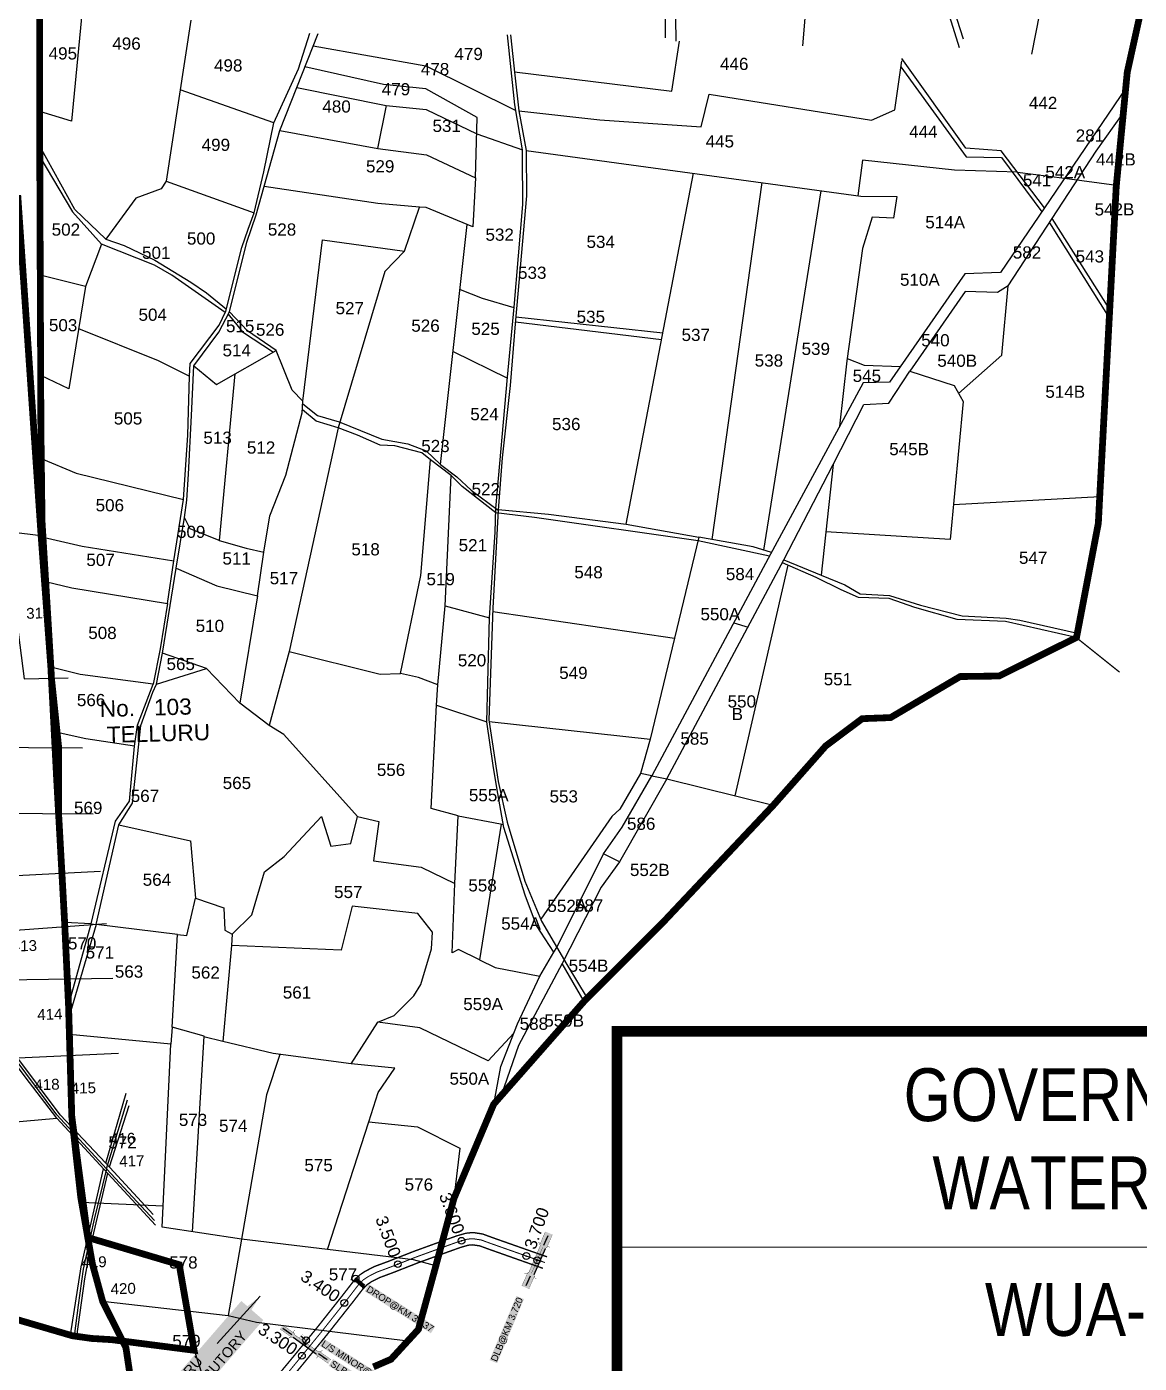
# Model space of a CAD drawing. Header units: inches. Extents: x 192867 to 224088, y 1602358 to 1617481.
# Drawn here: x 201717 to 203360, y 1604544 to 1606517 of the extents above; entities that cross this region are included whole.
import ezdxf
from ezdxf.enums import TextEntityAlignment as Align

# ---------------------------------------------------------------- set-up
doc = ezdxf.new("R2010")
doc.units = ezdxf.units.IN
doc.header["$LTSCALE"] = 15
doc.header["$MEASUREMENT"] = 0
doc.header["$PDMODE"] = 32
doc.header["$PDSIZE"] = 10
for name, pattern in [('ACAD_ISO02W100', [15, 12, -3]), ('ACAD_ISO03W100', [30, 12, -18]), ('HIDDEN2', [0.1875, 0.125, -0.0625])]:
    doc.linetypes.add(name, pattern=pattern)
for name, color, linetype in [('CANAL1', 7, 'Continuous'), ('CSMark', 72, 'Continuous'), ('FRAME 025', 7, 'Continuous'), ('PAPER SIZE', 5, 'Continuous'), ('PLOTS', 7, 'Continuous'), ('PLOTS NO', 7, 'Continuous'), ('RE REMARKS', 7, 'Continuous'), ('ROADS', 1, 'Continuous'), ('STRUCTURE', 5, 'Continuous'), ('text2', 7, 'Continuous'), ('TITLEBLOCK', 7, 'Continuous'), ('VILLAGE BOUNDRY', 5, 'Continuous')]:
    doc.layers.add(name, color=color, linetype=linetype)
doc.styles.add('ARIALN', font='ARIALN.TTF')
doc.styles.get("Standard").update_dxf_attribs({"font": 'arial.ttf'})
doc.dimstyles.get("Standard").update_dxf_attribs({"dimtxt": 0.18, "dimasz": 0.18, "dimexe": 0.18, "dimexo": 0.0625, "dimgap": 0.09, "dimtad": 0, "dimtih": 1, "dimtoh": 1, "dimdec": 4, "dimzin": 0, "dimdsep": 46, "dimtxsty": 'Standard', "dimcen": 0.09, "dimadec": 0, "dimazin": 0, "dimtfac": 1, "dimtdec": 4, "dimtofl": 0, "dimtmove": 0, "dimatfit": 3, "dimfxl": 1, "dimtolj": 1, "dimtzin": 0, "dimarcsym": 0})

# ---------------------------------------------------------------- blocks, each defined once
blk = doc.blocks.new('DROP')
h = blk.add_hatch()
h.set_pattern_fill('ANSI31', color=1, scale=10, angle=45)
h.set_pattern_definition([(90, (-324.4107, -25.7687), (-1.25, 0), [])])
h.paths.add_polyline_path([(-9.9, -4.3), (-13.8, 4.1), (13.8, 4.1), (10.2, -4.3)])
at = {"layer": 'STRUCTURE', "color": 5, "const_width": 0.49}
blk.add_lwpolyline([(-9.9, -4.3), (-13.8, 4.1), (13.8, 4.1), (10.2, -4.3), (-9.9, -4.3)], dxfattribs=at)
at = {"layer": 'STRUCTURE', "color": 5}
blk.add_circle((0, 0), 1.33, dxfattribs=at)
blk = doc.blocks.new('OT')
at = {"layer": 'STRUCTURE', "color": 190}
for points, const_width in [([(769751.4, 1706595.8), (769729.4, 1706595.8)], 0.5), ([(769751.4, 1706579), (769729.4, 1706579)], 0.5), ([(769775.2, 1706601.8), (769775.2, 1706597.8), (769769.2, 1706593.8), (769761.8, 1706593.8), (769754.4, 1706593.8), (769748.4, 1706597.8), (769748.4, 1706601.8)], 0.5), ([(769748.4, 1706573), (769748.4, 1706577), (769754.4, 1706581), (769761.8, 1706581), (769761.8, 1706581), (769761.8, 1706581), (769769.2, 1706581), (769775.2, 1706577), (769775.2, 1706573)], 0.5), ([(769761.8, 1706593.8), (769761.8, 1706581)], 2.5)]:
    blk.add_lwpolyline(points, dxfattribs=dict(at, const_width=const_width))
at = {"layer": 'STRUCTURE', "color": 0}
blk.add_circle((769761.8, 1706587.4), 1.87, dxfattribs=at)
blk.add_leader([(769732.6, 1706587.4), (769753.8, 1706587.4)], dimstyle='Standard', override={"dimasz": 10, "dimgap": 0.09, "dimtad": 0}, dxfattribs=at)
blk = doc.blocks.new('DLB')
at = {"layer": 'STRUCTURE'}
h = blk.add_hatch(dxfattribs=at)
h.set_pattern_fill('DOTS', color=6, scale=20, angle=320.37224793, style=0)
h.paths.add_polyline_path([(769699.5, 1706950), (769699.5, 1706934), (769729.1, 1706934), (769732.1, 1706936), (769792.1, 1706936), (769795.1, 1706934), (769824.7, 1706934), (769824.7, 1706950), (769795.1, 1706950), (769792.1, 1706948), (769732.1, 1706948), (769729.1, 1706950)])
at = {"layer": 'STRUCTURE', "color": 6, "linetype": 'ACAD_ISO02W100', "ltscale": 0.5, "const_width": 0.5}
for points in [[(769699.5, 1706950), (769729.1, 1706950)], [(769699.5, 1706934), (769729.1, 1706934)], [(769795.1, 1706950), (769824.7, 1706950)], [(769795.1, 1706934), (769824.7, 1706934)]]:
    blk.add_lwpolyline(points, dxfattribs=at)
at = {"layer": 'STRUCTURE', "color": 6, "const_width": 0.628}
for points in [[(769726.1, 1706956), (769726.1, 1706952), (769732.1, 1706948), (769792.1, 1706948), (769798.1, 1706952), (769798.1, 1706956)], [(769726.1, 1706928), (769726.1, 1706932), (769732.1, 1706936), (769792.1, 1706936), (769798.1, 1706932), (769798.1, 1706928)], [(769732.1, 1706942), (769792.1, 1706942)]]:
    blk.add_lwpolyline(points, dxfattribs=at)
at = {"layer": 'STRUCTURE', "color": 6}
blk.add_lwpolyline([(769732.1, 1706936), (769792.1, 1706936)], dxfattribs=at)
blk.add_lwpolyline([(769732.1, 1706936), (769792.1, 1706936)], dxfattribs=at)
at = {"layer": 'STRUCTURE', "color": 0}
blk.add_circle((769762.1, 1706942), 1.8, dxfattribs=at)
for points in [[(769703.8, 1706942), (769726.7, 1706942)], [(769818.6, 1706942), (769795.7, 1706942)]]:
    blk.add_leader(points, dimstyle='Standard', override={"dimasz": 10, "dimgap": 0.09, "dimtad": 0}, dxfattribs=at)
blk = doc.blocks.new('SLB')
at = {"layer": 'STRUCTURE'}
h = blk.add_hatch(dxfattribs=at)
h.set_pattern_fill('DOTS', color=6, scale=20, angle=320.3722, style=0)
h.set_pattern_definition([(320.372247934, (-159.4327, -72.9564), (1.2786241598, 0.5641323054), [0, -1.25])])
h.paths.add_polyline_path([(769699.5, 1706871.1), (769699.5, 1706861.1), (769729.1, 1706861.1), (769732.1, 1706863.1), (769792.1, 1706863.1), (769795.1, 1706861.1), (769824.7, 1706861.1), (769824.7, 1706871.1), (769795.1, 1706871.1), (769792.1, 1706869.1), (769732.1, 1706869.1), (769729.1, 1706871.1)])
at = {"layer": 'STRUCTURE', "color": 6, "const_width": 0.628}
for points in [[(769726.1, 1706877.1), (769726.1, 1706873.1), (769732.1, 1706869.1), (769792.1, 1706869.1), (769798.1, 1706873.1), (769798.1, 1706877.1)], [(769726.1, 1706855.1), (769726.1, 1706859.1), (769732.1, 1706863.1), (769792.1, 1706863.1), (769798.1, 1706859.1), (769798.1, 1706855.1)]]:
    blk.add_lwpolyline(points, dxfattribs=at)
at = {"layer": 'STRUCTURE', "color": 6, "linetype": 'ACAD_ISO02W100', "ltscale": 0.5, "const_width": 0.5}
for points in [[(769699.5, 1706871.1), (769729.1, 1706871.1)], [(769699.5, 1706861.1), (769729.1, 1706861.1)], [(769795.1, 1706871.1), (769824.7, 1706871.1)], [(769795.1, 1706861.1), (769824.7, 1706861.1)]]:
    blk.add_lwpolyline(points, dxfattribs=at)
at = {"layer": 'STRUCTURE', "color": 6}
blk.add_lwpolyline([(769732.1, 1706863.1), (769792.1, 1706863.1)], dxfattribs=at)
blk.add_lwpolyline([(769732.1, 1706863.1), (769792.1, 1706863.1)], dxfattribs=at)
at = {"layer": 'STRUCTURE', "color": 0}
blk.add_circle((769762.1, 1706866.1), 1.24, dxfattribs=at)
for points in [[(769703.8, 1706866), (769726.7, 1706866)], [(769818.6, 1706865.8), (769795.7, 1706865.8)]]:
    blk.add_leader(points, dimstyle='Standard', override={"dimasz": 10, "dimgap": 0.09, "dimtad": 0}, dxfattribs=at)

msp = doc.modelspace()

# ---------------------------------------------------------------- linework, layer by layer
at = {"layer": 'CANAL1', "color": 200, "const_width": 2}
for points in [[(201968.4, 1604368.7), (201989.7, 1604397.7), (202014.8, 1604431.7), (202049.9, 1604478), (202078.9, 1604514.8), (202113.3, 1604556.4), (202146.2, 1604596.7), (202186, 1604647.1), (202201, 1604666.5), (202208.9, 1604674.2), (202216.7, 1604679.5), (202230.8, 1604686.8), (202250.6, 1604694.1), (202289.1, 1604709.2), (202332.9, 1604725.1), (202352.5, 1604732.1), (202365.8, 1604735.9), (202376.2, 1604737), (202390.5, 1604734.8), (202405.8, 1604729.2), (202485.6, 1604701.1)], [(201990.7, 1604368.7), (202004.2, 1604387), (202029.2, 1604420.9), (202064.1, 1604467), (202092.9, 1604503.5), (202127.2, 1604545), (202160.2, 1604585.4), (202200.2, 1604636), (202214.4, 1604654.5), (202220.3, 1604660.2), (202226, 1604664.1), (202238.1, 1604670.3), (202257, 1604677.3), (202295.5, 1604692.4), (202339, 1604708.2), (202358, 1604715), (202369.1, 1604718.2), (202375.7, 1604718.8), (202386.1, 1604717.3), (202399.8, 1604712.3), (202479.6, 1604684.1)]]:
    msp.add_lwpolyline(points, dxfattribs=at)
at = {"layer": 'CANAL1', "color": 1, "linetype": 'HIDDEN2', "ltscale": 4, "const_width": 1.5}
msp.add_lwpolyline([(201979.6, 1604368.7), (201997, 1604392.4), (202022, 1604426.3), (202057, 1604472.5), (202085.9, 1604509.1), (202120.2, 1604550.7), (202153.2, 1604591.1), (202193.1, 1604641.5), (202207.7, 1604660.5), (202214.6, 1604667.2), (202221.3, 1604671.8), (202234.4, 1604678.5), (202253.8, 1604685.7), (202292.3, 1604700.8), (202336, 1604716.7), (202355.2, 1604723.6), (202367.5, 1604727.1), (202375.9, 1604727.9), (202388.3, 1604726), (202402.8, 1604720.7), (202482.6, 1604692.6)], dxfattribs=at)
at = {"layer": 'FRAME 025', "lineweight": -3, "elevation": 18.4}
msp.add_lwpolyline([(202587.6, 1604715.9), (204928.3, 1604714.7)], dxfattribs=at)
at = {"layer": 'PAPER SIZE', "color": 5, "const_width": 15.7, "elevation": 7.8}
msp.add_lwpolyline([(202588.7, 1605033.9), (204928.3, 1605033.9), (204928.3, 1604084.5), (202588.7, 1604084.5)], close=True, dxfattribs=at)
at = {"layer": 'PLOTS'}
for points in [[(203100.4, 1606498.8), (203049.8, 1606657), (203036.8, 1606709.4), (203033.6, 1606754), (203028.3, 1606829.1), (203008.6, 1606929.4), (203000.7, 1606997.8), (202968.5, 1607076.7), (202909.8, 1607180.3), (202809.5, 1607364.6)], [(202802.9, 1607172.9), (202788.4, 1606978.4), (202687.2, 1606983.7), (202679.3, 1606912.1), (202675.9, 1606797.8), (202672.2, 1606731.4), (202675.8, 1606496)], [(201723.7, 1606911.5), (201818.2, 1606940.1), (201920.3, 1606982.1), (201995, 1607008.8), (202053.8, 1607035.7), (202077.6, 1607036.8), (202141.7, 1607058.2), (202204.9, 1607087.9), (202267.8, 1607106.2), (202390.7, 1607141.4), (202509.8, 1607134.3), (202611.2, 1607115.4), (202637.6, 1607035.8), (202670.2, 1606907.2), (202663, 1606796.5), (202666.8, 1606742.7), (202660.7, 1606743), (202660, 1606501)], [(202863.4, 1606489), (202877.6, 1606659.1), (202876.3, 1606671.4), (202884.3, 1606735.6), (202897.9, 1606855.2), (202906.4, 1606970.4), (202788.4, 1606978.4)], [(203033.9, 1606750.4), (203248.4, 1606719.8), (203200.6, 1606476.5)], [(201734.8, 1606595.3), (201803.3, 1606582.7), (201783.5, 1606377.9), (201736.7, 1606391.9)], [(203072.4, 1606556.1), (203093.9, 1606486.7)], [(201959.6, 1606526.7), (201923.1, 1606289), (201915.9, 1606278), (201878.4, 1606264), (201834.1, 1606203.6), (201788.6, 1606247.2), (201736.7, 1606340.7)], [(201820.1, 1605191.6), (201853.6, 1605339.1), (201873.5, 1605370.7), (201886, 1605485.4), (201903.6, 1605534.8), (201909.2, 1605546.6), (201917.7, 1605592.2), (201938.2, 1605718), (201950.2, 1605792.4), (201953.6, 1605818.3), (201956.3, 1605856.8), (201960.5, 1605943.1), (201964, 1606016.6), (202000.9, 1606066.4), (202016.8, 1606096.2), (202042.6, 1606198.9), (202056.4, 1606239.6), (202091.2, 1606363.9), (202116.2, 1606427.4), (202147.6, 1606507.3)], [(201925.5, 1605665.5), (201934.8, 1605728.5), (201948.9, 1605819.1), (201955.5, 1605914.2), (201957.9, 1606001.3), (201958.9, 1606020), (202001.7, 1606076.8), (202011.4, 1606097), (202035.2, 1606191), (202044.6, 1606218.1), (202053.1, 1606242.3), (202067.7, 1606302.8), (202082.2, 1606375.3), (202118.8, 1606455), (202135.6, 1606507.8)], [(202495.4, 1605151.1), (202470, 1605190.5), (202453.5, 1605235.2), (202422, 1605334.7), (202411.3, 1605393.5), (202406.3, 1605426.3), (202396.6, 1605490.9), (202398, 1605548.8), (202400.9, 1605644.3), (202408.8, 1605771.2), (202410.1, 1605805.9), (202427.4, 1606000), (202436.9, 1606103), (202450.1, 1606254.7), (202449.4, 1606324.9), (202449.3, 1606335.5), (202438.3, 1606401.9), (202427.1, 1606505.3)], [(202431.6, 1606505.1), (202438.2, 1606445.5), (202444.1, 1606393), (202454.9, 1606334.6), (202455.3, 1606267.6), (202444.6, 1606144.9), (202438.7, 1606078.3), (202431.3, 1605987.4), (202419.6, 1605880.6), (202413.3, 1605803.5)], [(202140.5, 1606489.2), (202306.6, 1606459.4), (202439.7, 1606393.5)], [(202437.7, 1606450.5), (202670, 1606421.9), (202681.1, 1606495.8)], [(202444.1, 1606393), (202563.4, 1606379.9), (202713.3, 1606369.2), (202725.1, 1606417.6), (202964.4, 1606379), (202998.9, 1606394.7), (203009.3, 1606466.8)], [(203219.9, 1606249.8), (203156.2, 1606334.1), (203103.8, 1606338.1), (203009.2, 1606470.2)], [(202379.8, 1606294.3), (202382.5, 1606383.1), (202306.9, 1606425.4), (202244.3, 1606431.8), (202128.2, 1606457.9)], [(203008.1, 1606458.2), (203104.6, 1606325.2), (203156.5, 1606324), (203216, 1606244)], [(202116.2, 1606427.4), (202248.2, 1606400.8), (202235.4, 1606337.4)], [(203339.9, 1606426.3), (203219.9, 1606249.8), (203155, 1606154.3), (203102.3, 1606152.6), (202991.2, 1605992.3), (202952.1, 1605991.6), (202812.3, 1605732.1), (202640.2, 1605411.3)], [(202082.2, 1606375.3), (201943.9, 1606424.1)], [(202248.2, 1606400.8), (202307.4, 1606394.8), (202381.8, 1606359.2)], [(203166.5, 1606134.5), (203296.2, 1606333.5), (203336.3, 1606389.5)], [(202091.2, 1606363.9), (202235.7, 1606337.4), (202307.6, 1606328), (202379.8, 1606294.3), (202375.9, 1606221.6), (202367.9, 1606225.1), (202307.4, 1606250.3), (202297.3, 1606250.8)], [(202381.8, 1606359.2), (202449.3, 1606335.5)], [(202454.9, 1606334.6), (202948.9, 1606267), (203001.8, 1606266.6), (202997.1, 1606234.5), (202965.4, 1606236.2), (202951.3, 1606189.7), (202928.2, 1606023.8), (202917.5, 1605927.3)], [(201736.8, 1606325), (201785.1, 1606243.7), (201827.9, 1606196.3), (201804.1, 1606133.6), (201737.5, 1606150.2)], [(203180.1, 1606302.4), (203087.2, 1606305.5), (202951.4, 1606320.4), (202944.2, 1606267.6)], [(201923.1, 1606289), (202053.1, 1606242.3)], [(202602.5, 1605782.8), (202701.9, 1606300.8)], [(203180.1, 1606302.4), (203249.5, 1606293.4), (203326.2, 1606283.4)], [(202125.1, 1605964.6), (202154, 1606202.8), (202275.1, 1606185.7), (202297.3, 1606250.7), (202235.6, 1606256.3), (202068.1, 1606281.4)], [(202802.9, 1606287), (202729.1, 1605760.1)], [(202805.8, 1605744.3), (202890.4, 1606275)], [(203316.3, 1606099.8), (203231.4, 1606234)], [(202328.5, 1605870.9), (202367.9, 1606225.1)], [(203227.2, 1606227.6), (203315.6, 1606087.4)], [(202010.6, 1606095.4), (201931.6, 1606150.6), (201906.1, 1606165.1), (201827.9, 1606196.3)], [(201834.1, 1606203.6), (201861.3, 1606194.4), (201906.6, 1606172.7), (201959.7, 1606140.2), (201982.9, 1606124.1), (202012.2, 1606100.2)], [(202275.1, 1606185.7), (202246, 1606155.6), (202177.3, 1605924.9), (202144.8, 1605934.6), (202124.5, 1605951.7)], [(201804.1, 1606133.6), (201779.5, 1605982.6), (201738.1, 1606002.2)], [(203093.3, 1605975.5), (203156.9, 1606032.2), (203166.5, 1606134.5), (203150.5, 1606125), (203102.9, 1606126.2), (203021.2, 1606008.5)], [(202357.2, 1606129.4), (202389.8, 1606116.6), (202436.8, 1606102.6)], [(201964, 1606016.6), (201997.5, 1605988.8), (202085.8, 1606039.2), (202043.4, 1606068.4), (202016.8, 1606096.2)], [(202015, 1606092.8), (202036.2, 1606066.7), (202081.6, 1606036.8)], [(201794.1, 1606071.8), (201911.5, 1606024.6), (201957.9, 1606001.3)], [(202654.7, 1606055), (202438.9, 1606080.8)], [(202439.7, 1606089), (202656.7, 1606065.1)], [(202001.7, 1605758.6), (202041.2, 1605747.1), (202067.4, 1605741.6), (202076.4, 1605795.3), (202100.1, 1605855.1), (202124.2, 1605946.9), (202125.1, 1605964.6), (202109.5, 1605980.6), (202085.8, 1606039.2)], [(202347, 1606037.5), (202427.2, 1605998.1)], [(202928.7, 1606027.2), (202953.6, 1606017.6), (203007.3, 1606015.7)], [(202024.9, 1606004.5), (202001.7, 1605758.6), (201958.8, 1605775.9), (201950.2, 1605792.4)], [(202908.1, 1605870.7), (202953.4, 1605959.3), (202990.3, 1605961.4), (203021.2, 1606008.5), (203086.6, 1605987.4), (203100, 1605963.7), (203080.8, 1605760.1), (202897.2, 1605771.4)], [(202124.9, 1605960.3), (202146.6, 1605943.1), (202178.8, 1605933.8), (202241.7, 1605908.3), (202280.3, 1605901.6), (202307, 1605890.8), (202328.5, 1605870.9), (202352.2, 1605852.6), (202373.6, 1605833.1), (202413.3, 1605803.5), (202405.7, 1605658.6), (202399.9, 1605494.1), (202413.6, 1605402.9), (202426.5, 1605342.7), (202452.6, 1605255.5), (202477.5, 1605196.8), (202514.9, 1605132.7), (202544.9, 1605083)], [(202177.3, 1605924.9), (202105, 1605595), (202075.2, 1605485.5), (202032, 1605518.4), (201983, 1605569.8), (201917.7, 1605592.2)], [(202105, 1605595), (202239.4, 1605561.2), (202269.2, 1605562.2), (202299.5, 1605706.9), (202313.5, 1605877.8), (202300.8, 1605888), (202261, 1605898.4), (202239.2, 1605899.6), (202205.8, 1605914.2), (202177.3, 1605924.9)], [(201738.9, 1605879.9), (201790.6, 1605858.1), (201948.9, 1605819.1)], [(202409.9, 1605799.6), (202360.2, 1605838.6), (202343.9, 1605854.5), (202313.5, 1605877.8)], [(202324.2, 1605545.4), (202335.3, 1605662.4), (202343.9, 1605854.5)], [(202835.4, 1605729.9), (202908.1, 1605870.7), (202890.1, 1605707.6)], [(203085.7, 1605812), (203301.6, 1605823.5)], [(202814.1, 1605735.5), (202708.6, 1605758.3), (202467.2, 1605792.8), (202409.9, 1605799.6)], [(202413.4, 1605804.3), (202488, 1605797.5), (202602.5, 1605782.8), (202709.9, 1605763.5)], [(201741.5, 1605763.6), (201799.5, 1605750.5), (201934.8, 1605728.5)], [(202816.9, 1605740.8), (202789.9, 1605749.3), (202709.9, 1605763.5), (202638, 1605465.5)], [(202058.1, 1605676.9), (202067.4, 1605741.6)], [(201938.2, 1605718), (201997.9, 1605691.8), (202058.1, 1605676.9), (202032, 1605518.4)], [(202662.4, 1605406.9), (202835.4, 1605729.9), (202890.1, 1605707.6), (202925.4, 1605693.2), (202948.1, 1605679.7), (202991.3, 1605677.4), (203037.1, 1605663), (203098.7, 1605647.6), (203163.4, 1605644.1), (203183.4, 1605641), (203268.5, 1605622)], [(202763.4, 1605381.7), (202841.8, 1605722)], [(203266.9, 1605615.4), (203162.4, 1605638.9), (203090.9, 1605642.2), (203028.6, 1605659.8), (202990.8, 1605672.8), (202945.4, 1605674.4), (202920, 1605685.6), (202883.1, 1605704), (202833.2, 1605725.7)], [(201745.4, 1605698), (201783.9, 1605688.9), (201925.5, 1605665.5), (201914.3, 1605598.5), (201904.2, 1605546.5)], [(202335.3, 1605662.4), (202400.9, 1605644.3)], [(202405.5, 1605653.8), (202673.9, 1605614.5)], [(202761.3, 1605637.1), (202782.4, 1605630.9)], [(201876.8, 1605455), (201881, 1605486.1), (201904.2, 1605546.5), (201796.4, 1605560.9), (201753.1, 1605571.8)], [(201909.2, 1605546.6), (201983, 1605569.8)], [(202354.6, 1605352.4), (202314.3, 1605362.8), (202322.6, 1605515.4), (202324.2, 1605545.4), (202295.7, 1605556.6), (202269.2, 1605562.2)], [(202322.6, 1605515.4), (202396.6, 1605490.9)], [(202020.8, 1605177.6), (202049.9, 1605206.2), (202068.6, 1605269.6), (202097.5, 1605292.1), (202152.8, 1605351.2), (202166.4, 1605307.2), (202195.8, 1605311.2), (202205.6, 1605351.3), (202097.1, 1605472), (202075.2, 1605485.5)], [(202400.3, 1605491.4), (202638, 1605465.5), (202623.5, 1605414.6), (202592.9, 1605361.8), (202581.2, 1605351.4), (202476.3, 1605199.7)], [(201812.8, 1605192.6), (201848.6, 1605344.1), (201869.2, 1605374), (201876.8, 1605455), (201804.9, 1605465.6), (201758.1, 1605476.3)], [(202500.3, 1605157.7), (202569.2, 1605295.9), (202596.5, 1605335.5), (202640.2, 1605411.3), (202623.5, 1605414.6)], [(202640.2, 1605411.3), (202662.4, 1605406.9), (202592.8, 1605284.3), (202569.2, 1605295.9)], [(202662.4, 1605406.9), (202819.6, 1605367.7)], [(202205.6, 1605351.3), (202237.1, 1605343.6), (202229.2, 1605285.8), (202299.9, 1605276.2), (202349.3, 1605252.4), (202354.6, 1605352.4), (202416.7, 1605340.2), (202421.1, 1605339.3)], [(201853.6, 1605339.1), (201959.4, 1605315.1), (201966.6, 1605230.5)], [(202417.8, 1605340), (202386.1, 1605139.5), (202355.1, 1605154.6), (202345.4, 1605150), (202349.3, 1605252.4)], [(202592.8, 1605284.3), (202565.3, 1605246.7), (202507.9, 1605134)], [(201940.3, 1605177.1), (201953.7, 1605175.5), (201966.6, 1605230.5), (202008.3, 1605216.2), (202009.8, 1605183.4), (202020.8, 1605177.6), (202019.9, 1605160.6)], [(202196.5, 1604986), (202236, 1605047.4), (202259.7, 1605057.5), (202289.1, 1605086.3), (202299.1, 1605103), (202315, 1605155.8), (202316.4, 1605180.5), (202294.9, 1605208.2), (202197.7, 1605218.8), (202181.7, 1605153.8), (202019.9, 1605160.6), (202006.8, 1605019.1)], [(201779.2, 1605072.3), (201812.8, 1605192.6), (201773.5, 1605194.7)], [(201932.1, 1605040.3), (201940.3, 1605177.1), (201820.1, 1605191.6), (201779.7, 1605054.2)], [(201812.8, 1605192.6), (201820.1, 1605191.6)], [(202386.1, 1605139.5), (202409.2, 1605128.1), (202474.9, 1605115.5), (202495.4, 1605151.1), (202500.3, 1605157.7)], [(202507.9, 1605134), (202443.5, 1605013), (202417.9, 1604939.1)], [(202540.2, 1605078.1), (202507.9, 1605134)], [(202406.9, 1604926.5), (202417.3, 1604982), (202442, 1605045.1), (202474.9, 1605115.5)], [(202436.6, 1605031.4), (202398.5, 1604990.3), (202297.8, 1605039.4), (202236, 1605047.4)], [(202034.7, 1604727), (201917.5, 1604745.1), (201930, 1605015.1), (201780.5, 1605029.4)], [(201962.4, 1604738.2), (201979.2, 1605026.9), (201932.1, 1605040.3), (201930, 1605015.1)], [(202161.5, 1604711.8), (202222.3, 1604900.6), (202236.1, 1604943.5), (202260.9, 1604979.6), (202196.5, 1604986), (202081.4, 1605001.2), (202006.8, 1605019.1), (201979.1, 1605025.7)], [(202091.1, 1604999.9), (202071.2, 1604940.2), (202034.7, 1604727)], [(202222.3, 1604900.6), (202294.6, 1604893.2), (202357.1, 1604861.7), (202348.2, 1604787.3)], [(201798.4, 1604781.9), (201919, 1604776.3)], [(202321.4, 1604687.6), (202288.3, 1604696.5), (202034.7, 1604727), (202014.8, 1604614.6)], [(201829.5, 1604635.5), (202014.8, 1604614.6), (202056.6, 1604604.7), (202280.3, 1604577.1)]]:
    msp.add_lwpolyline(points, dxfattribs=at)
at = {"layer": 'PLOTS', "color": 0}
for points in [[(201904, 1604763.7), (201834.1, 1604839.4), (201766.7, 1604910.9), (201702.8, 1604996.3), (201622.3, 1605109.3), (201558.5, 1605256.3), (201516.4, 1605354.6), (201480.4, 1605454.6), (201453.8, 1605497.6), (201374, 1605578.7), (201243.3, 1605849.2), (201174.3, 1605852.5)], [(201604.1, 1605782.4), (201738.7, 1605765.8)], [(201685.4, 1605772.4), (201713.6, 1605554.5), (201778.8, 1605556)], [(201761.7, 1604905.6), (201715, 1604966.8), (201617.4, 1605098.2), (201580.1, 1605181.7), (201550.8, 1605258.5), (201516.2, 1605336.4), (201473.4, 1605455.9), (201441.1, 1605499.6), (201364.4, 1605576), (201290.3, 1605735.2)], [(201480.4, 1605454.6), (201800, 1605452.4)], [(201515.6, 1605357), (201815.5, 1605355.3)], [(201826.2, 1605269.8), (201558.5, 1605256.3)], [(201593.5, 1605175.7), (201835.4, 1605193.2)], [(201622.3, 1605109.3), (201844.7, 1605112.4)], [(201853.1, 1605001.2), (201704.4, 1604994.2)], [(201834.1, 1604839.4), (201864.4, 1604942.8)], [(201868, 1604924.2), (201839.3, 1604833.7)], [(201573.5, 1604889), (201761.7, 1604905.6), (201907.7, 1604747.9)], [(201782.2, 1604585.3), (201797.7, 1604686.4), (201830.8, 1604830.9)], [(201836.6, 1604824.7), (201812, 1604719.9), (201802.8, 1604668.6), (201791.1, 1604583.7)]]:
    msp.add_lwpolyline(points, dxfattribs=at)
at = {"layer": 'ROADS', "linetype": 'ACAD_ISO03W100'}
for points in [[(201906.1, 1604754.5), (201835.1, 1604831.1), (201761.8, 1604910.9), (201685.9, 1605012.6), (201619, 1605105.4), (201567.9, 1605223.6), (201543.8, 1605283.9), (201519.7, 1605338.1), (201477.4, 1605453.7), (201448.3, 1605498.5), (201367.8, 1605578.3), (201292.5, 1605738.8), (201237.4, 1605849.5), (201189.6, 1605964.2), (201166.5, 1606006.2), (201126, 1606082.4), (201062.7, 1606163.4), (200991.4, 1606247.4), (200940.7, 1606312.8), (200891.4, 1606385.2), (200876.3, 1606409.2), (200871.6, 1606421.6)], [(201835.1, 1604831.1), (201866.4, 1604932.7)], [(201835.1, 1604831.1), (201817.2, 1604756.9), (201801, 1604682.7), (201793.5, 1604629.6), (201787.3, 1604584.2)]]:
    msp.add_lwpolyline(points, dxfattribs=at)
at = {"layer": 'text2', "color": 2, "linetype": 'Continuous'}
for p in [(202359.4, 1604724.8), (202265.4, 1604690.2), (202455, 1604702.3), (202186.4, 1604633.1), (202123.7, 1604555)]:
    msp.add_point(p, dxfattribs=at)
at = {"layer": 'text2', "color": 3}
for p in [(202471, 1604696, 139), (202203, 1604669, 138), (202130, 1604578, 137)]:
    msp.add_point(p, dxfattribs=at)
at = {"layer": 'VILLAGE BOUNDRY', "color": 5, "linetype": 'HIDDEN2', "ltscale": 14, "const_width": 10}
for points in [[(203375.4, 1606599.8), (203342.2, 1606450.1), (203325.9, 1606280.9), (203316.8, 1606109.2), (203301.9, 1605830), (203299.5, 1605784.1), (203267.3, 1605615.5), (203153.1, 1605558.6), (203095.5, 1605557.8), (202992.8, 1605497.2), (202950.9, 1605495.6), (202897, 1605455.3), (202819.6, 1605367.7), (202660.4, 1605198.7), (202542.1, 1605080.3), (202406.9, 1604926.5), (202348.2, 1604787.3), (202320.4, 1604683.9), (202295.7, 1604593.9), (202255.2, 1604549.8), (202229.2, 1604538.6)], [(201886.1, 1604419.2), (201863.9, 1604567.1), (201829.5, 1604635.5), (201814.3, 1604691.2), (201797.2, 1604789.1), (201784, 1604908.1), (201779.2, 1605072.3), (201773.4, 1605195.1), (201761.5, 1605409.8), (201753.1, 1605571.8), (201740.1, 1605786.1), (201738.4, 1605923.5), (201737.4, 1606155), (201736.7, 1606340.7), (201736.7, 1606398.9), (201736.7, 1606540)]]:
    msp.add_lwpolyline(points, dxfattribs=at)
at = {"layer": 'VILLAGE BOUNDRY', "color": 5, "linetype": 'HIDDEN2', "ltscale": 14}
msp.add_lwpolyline([(201704.2, 1606268.5, 10, 10, 0), (201738.7, 1605765.8, 10, 10, 0), (201753.1, 1605571.8, 10, 10, 0), (201753.9, 1605556, 10, 10, 0), (201764.7, 1605452.4, 10, 10, 0), (201764.5, 1605355.6, 10, 10, 0), (201769.3, 1605269.8, 10, 10, 0), (201773.5, 1605193.2, 10, 10, 0), (201779.2, 1605072.3, 10, 10, 0), (201781.3, 1605001.2, 10, 10, 0), (201784, 1604908.1, 10, 10, 0), (201807.6, 1604729.6, 10, 10, 0), (201942.6, 1604689.5, 10, 10, 0), (201964.6, 1604563.1, 10, 10, 0), (201842.7, 1604578.8, 10, 10, 0), (201813.1, 1604580.6, 10, 10, 0), (201784.7, 1604584.6, 10, 10, 0), (201639.1, 1604627.2, 10, 10, 0)], format="xyseb", dxfattribs=at)
at = {"layer": 'VILLAGE BOUNDRY', "const_width": 1.93}
msp.add_lwpolyline([(203266.9, 1605615.4), (203330.9, 1605564.2)], dxfattribs=at)
at = {"layer": 'VILLAGE BOUNDRY'}
msp.add_lwpolyline([(201964.6, 1604563.1), (201988.5, 1604490.3)], dxfattribs=at)

# ---------------------------------------------------------------- block references
at = {"xscale": 0.7, "yscale": 0.7, "zscale": 0.7, "rotation": 139.2515969278245}
msp.add_blockref('DROP', (202209.5, 1604662.3), dxfattribs=at)
at = {"layer": 'STRUCTURE', "color": 0}
for name, p, xscale, yscale, zscale, rotation in [('DLB', (1085171.6, 635742.9, 139), 0.7, 0.7, 0.7, 66.60647161391772), ('SLB', (-931658.4, 946978.1), 0.7, 0.7, 0.7, 324.3880396596535), ('OT', (-388178.1, 1320156.4, 137), 0.35, 0.35, 0.35, 320.0035532902895)]:
    msp.add_blockref(name, p, dxfattribs=dict(at, xscale=xscale, yscale=yscale, zscale=zscale, rotation=rotation))

# ---------------------------------------------------------------- texts
at = {"layer": 'CSMark', "color": 1}
for s, rotation, p in [('3.600', 290.3209, (202334.3, 1604795)), ('3.700', 70.5843, (202459.8, 1604713.6)), ('3.500', 290.3209, (202240.3, 1604760.5)), ('3.400', 326.1011, (202125, 1604675.5)), ('3.300', 326.1011, (202062.3, 1604597.3))]:
    msp.add_text(s, height=18, rotation=rotation, dxfattribs=at).set_placement(p, align=Align.MIDDLE_LEFT)
at = {"layer": 'PLOTS NO'}
for s, p in [('495', (201749.8, 1606468.8)), ('496', (201843.8, 1606483.3)), ('479', (202348.9, 1606468)), ('498', (201994, 1606451.1)), ('446', (202741, 1606453.3)), ('478', (202299.3, 1606445.6)), ('479', (202241.6, 1606415.9)), ('480', (202153.9, 1606390.4)), ('442', (203197, 1606395.7)), ('531', (202316.5, 1606361.8)), ('444', (203020.2, 1606353.2)), ('499', (201975.7, 1606333.8)), ('445', (202719.7, 1606338.9)), ('281', (203266.1, 1606347.5)), ('442B', (203296.1, 1606312.3)), ('529', (202218.3, 1606302.1)), ('542A', (203221.3, 1606293.4)), ('541', (203188.1, 1606281.5)), ('542B', (203294, 1606238.5)), ('514A', (203044, 1606219.5)), ('502', (201754.3, 1606208.7)), ('500', (201954, 1606195.5)), ('528', (202073.4, 1606208.8)), ('532', (202394.7, 1606201.2)), ('501', (201887.7, 1606174.5)), ('534', (202543.9, 1606190.6)), ('582', (203173.2, 1606174.9)), ('543', (203266, 1606169.1)), ('533', (202442.8, 1606145)), ('510A', (203006.7, 1606134.7)), ('527', (202173.4, 1606092.7)), ('504', (201882.5, 1606083)), ('535', (202529.3, 1606079.9)), ('503', (201750.2, 1606067.5)), ('515', (202011.6, 1606066.2)), ('526', (202055.9, 1606060.9)), ('526', (202285.2, 1606066.9)), ('525', (202373.9, 1606062.2)), ('537', (202684.2, 1606053.2)), ('540', (203038, 1606045.3)), ('514', (202006.5, 1606030.5)), ('538', (202792.2, 1606015.4)), ('539', (202861.4, 1606032.6)), ('540B', (203061.8, 1606015.1)), ('545', (202936.8, 1605992.7)), ('514B', (203221.3, 1605969.3)), ('524', (202372.3, 1605936.2)), ('505', (201846.1, 1605929.9)), ('536', (202493, 1605921.6)), ('513', (201978.3, 1605901.4)), ('512', (202042.5, 1605886.9)), ('523', (202299.9, 1605889.2)), ('545B', (202990.8, 1605884.6)), ('522', (202374.2, 1605825.4)), ('506', (201819.2, 1605801.7)), ('509', (201939.3, 1605762.5)), ('521', (202355.1, 1605742.7)), ('507', (201805.5, 1605721)), ('511', (202006.4, 1605723.1)), ('518', (202196.8, 1605736.7)), ('547', (203182.3, 1605724.2)), ('548', (202525.9, 1605702.8)), ('584', (202749.6, 1605700.1)), ('517', (202076.2, 1605694)), ('519', (202307.6, 1605692.6)), ('550A', (202712.1, 1605640.8)), ('510', (201966.9, 1605623.6)), ('508', (201808.3, 1605613.2)), ('565', (201923.8, 1605567.4)), ('520', (202353.9, 1605572.8)), ('549', (202503.5, 1605554.2)), ('551', (202894.1, 1605544.9)), ('566', (201791.5, 1605514.1)), ('550', (202752.2, 1605512.1)), (' B', (202751.2, 1605493.5)), ('585', (202682.5, 1605457.2)), ('556', (202234.3, 1605411)), ('565', (202006.8, 1605391.7)), ('567', (201871, 1605372.6)), ('555A', (202370.2, 1605373.6)), ('553', (202489.3, 1605371.9)), ('569', (201787.2, 1605354.9)), ('586', (202603.6, 1605331.5)), ('564', (201888.7, 1605248.9)), ('552B', (202608, 1605263.3)), ('557', (202171.2, 1605230.8)), ('558', (202369.4, 1605240.6)), ('552A', (202486.1, 1605210.2)), ('587', (202526.7, 1605210.8)), ('554A', (202417.9, 1605184.1)), ('570', (201778.3, 1605154.9)), ('571', (201804.5, 1605141.5)), ('563', (201847.5, 1605113.2)), ('562', (201960.6, 1605111.8)), ('554B', (202517.5, 1605122)), ('561', (202095.5, 1605082.4)), ('559A', (202361.9, 1605065.3)), ('588', (202445.2, 1605036.3)), ('559B', (202481.6, 1605040.9)), ('550A', (202341.6, 1604955.2)), ('573', (201942, 1604894.3)), ('574', (202001.4, 1604885.6)), ('572', (201837.9, 1604861.1)), ('575', (202127.4, 1604827.3)), ('576', (202275.4, 1604798.9)), ('578', (201927.8, 1604683.8)), ('577', (202163.4, 1604666.3)), ('579', (201932.3, 1604567.8))]:
    msp.add_text(s, height=18, dxfattribs=at).set_placement(p)
for s, p in [('314', (201716.9, 1605643)), ('413', (201695.6, 1605151.8)), ('414', (201733.2, 1605050.7)), ('418', (201729, 1604947)), ('415', (201782.7, 1604941.8)), ('416', (201840.7, 1604867.3)), ('417', (201854.2, 1604834.1)), ('419', (201798.4, 1604685)), ('420', (201841.5, 1604645.7))]:
    msp.add_text(s, height=15.98, rotation=1.6121, dxfattribs=at).set_placement(p)
at = {"layer": 'ROADS', "linetype": 'ACAD_ISO03W100'}
for s, p in [('No.   103', (201825.6, 1605498)), (' TELLURU', (201826.7, 1605459.5))]:
    msp.add_text(s, height=23.97, rotation=1.6121, dxfattribs=at).set_placement(p)
at = {"layer": 'STRUCTURE', "color": 5, "attachment_point": 1, "bg_fill": 1, "box_fill_scale": 1.1, "bg_fill_color": 7, "bg_fill_true_color": 16777215, "bg_fill_transparency": 0}
for s, insert, char_height, width, rotation in [('DROP@KM 3.437', (202223.1, 1604659.1), 10, 113.77, 327.6014), ('{\\C1;PALURU\\PDISTRIBUTORY}', (201911.5, 1604491.9), 15, 187.719, 49.0921), ('DLB@KM 3.720', (202402.1, 1604549.2), 10, 100.584, 67.2615), ('L/S MINOR@KM 3.325', (202156.8, 1604578.4), 10, 144.929, 327.6014), ('SLB@KM 3.315', (202170, 1604548.9), 10, 99.814, 327.6014)]:
    msp.add_mtext(s, dxfattribs=dict(at, insert=insert, char_height=char_height, width=width, rotation=rotation))
at = {"layer": 'TITLEBLOCK', "extrusion": (0.000201441, 0.004807, 0.999988), "char_height": 77.979, "attachment_point": 1, "text_direction": (1, -1e-06, -0.000201), "style": 'ARIALN'}
for s, insert, width in [('\\pi44.44314;GOVERNMENT OF ANDHRA PRADESH  \\P\\pi86.86343;WATER RESOURCES DEPARTMENT      ', (202967.7, 1604979.4, -2.6), 1723.995), ('WUA- 8 -MAP- BALAPANURU', (203132.1, 1604662.3, -3.8), 1915.55)]:
    msp.add_mtext(s, dxfattribs=dict(at, insert=insert, width=width))

# ---------------------------------------------------------------- leaders
at = {"layer": 'RE REMARKS', "color": 1}
msp.add_leader([(202062.1, 1604642.9), (201998.5, 1604573.1)], dimstyle='Standard', override={"dimasz": 35}, dxfattribs=at)

doc.saveas('drawing.dxf')
